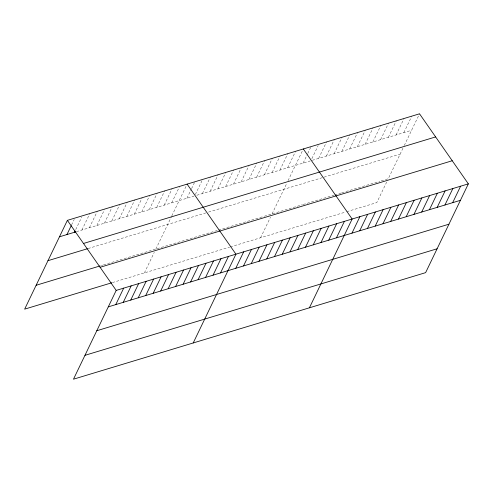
<?xml version="1.0" encoding="UTF-8"?>
<svg xmlns="http://www.w3.org/2000/svg" width="493" height="493" viewBox="0 0 493 493"><rect width="100%" height="100%" fill="white"/><g stroke="black" fill="none" stroke-linecap="round" stroke-linejoin="round"><path stroke-width="0.37" stroke-dasharray="2.46 1.85" d="M71.565 224.944L74.203 219.459M75.743 229.541L81.69 217.191M81.906 230.021L89.831 213.555M89.393 227.754L97.312 211.294M96.874 225.492L104.467 209.716M104.356 223.23L112.281 206.764M111.843 220.963L119.762 204.503M119.324 218.701L127.243 202.235M126.806 216.433L134.731 199.973M134.287 214.172L142.212 197.711M141.774 211.91L149.693 195.444M149.256 209.642L157.181 193.182M156.737 207.38L164.662 190.914M164.218 205.119L172.143 188.653M171.706 202.851L179.625 186.391M144.381 272.912L154.272 252.361M155.868 249.045L171.527 216.501M171.847 215.835L187.112 184.123M186.933 198.241L191.229 189.324M191.555 188.64L194.858 181.781M195.339 194.525L201.945 180.808M202.426 193.558L210.351 177.092M210.178 191.21L218.097 174.75M217.924 188.868L225.843 172.408M225.671 186.527L233.596 170.06M233.417 184.179L241.342 167.719M241.163 181.837L249.088 165.371M248.91 179.495L256.835 163.029M256.656 177.147L264.581 160.687M264.408 174.805L272.327 158.339M272.154 172.458L280.073 155.998M279.901 170.116L287.826 153.656M287.647 167.774L295.572 151.308M260.587 237.755L270.478 217.203M272.074 213.888L286.778 183.328M288.054 180.678L303.318 148.966M303.14 163.084L307.435 154.167M307.761 153.483L311.065 146.624M311.878 158.684L318.151 145.651M318.638 158.395L326.557 141.935M326.384 156.053L334.303 139.593M334.131 153.711L342.056 137.245M341.877 151.363L349.802 134.903M349.623 149.022L357.548 132.555M357.37 146.68L365.295 130.214M365.116 144.332L373.041 127.872M372.868 141.99L380.787 125.524M380.614 139.642L388.533 123.182M388.361 137.3L396.286 120.84M396.107 134.959L404.032 118.493M403.853 132.611L411.778 116.151M386.685 182.046L376.794 202.598L346.511 211.762M402.984 148.171L388.281 178.731L380.534 181.073M404.26 145.521L419.525 113.809M76.464 231.667L193.977 196.115M196.793 195.259L310.183 160.952M312.297 160.317L411.6 130.269M88.105 248.54L205.729 212.951M208.551 212.095L400.113 154.136M101.441 265.511L102.803 265.098M103.487 264.895L217.844 230.293M218.547 230.083L263.619 216.445M264.328 216.23L302.357 204.724M303.059 204.515L334.051 195.136M334.753 194.926L341.094 193.003M341.797 192.794L379.826 181.288M112.404 282.588L229.596 247.135M230.299 246.919L345.803 211.972"/><path stroke-width="0.74" d="M468.35 183.858L116.206 290.402L73.475 379.191L425.619 272.647L468.35 183.858L419.525 113.809L67.381 220.353L24.65 309.142L111.726 282.797M66.943 234.551L71.232 225.634M74.425 232.283L75.084 230.915M115.769 304.6L123.688 288.14M123.25 302.338L131.175 285.872M130.731 300.071L138.656 283.611M138.219 297.809L146.138 281.349M145.7 295.547L153.625 279.081M153.181 293.28L161.106 276.82M160.663 291.018L168.588 274.558M168.15 288.756L176.069 272.29M175.631 286.488L183.556 270.028M183.113 284.227L191.037 267.761M190.6 281.959L198.519 265.499M198.081 279.697L206.006 263.237M205.563 277.436L213.487 260.97M213.044 275.168L220.969 258.708M220.531 272.906L228.45 256.44M193.207 342.968L235.937 254.178L187.112 184.123M235.759 268.297L243.684 251.837M243.505 265.955L251.43 249.489M251.251 263.607L259.176 247.147M259.004 261.265L266.923 244.805M266.75 258.924L274.669 242.457M274.496 256.576L282.421 240.116M282.243 254.234L290.167 237.774M289.989 251.892L297.914 235.426M297.735 249.544L305.66 233.084M305.481 247.203L313.406 230.736M313.234 244.861L321.153 228.395M320.98 242.513L328.899 226.053M328.726 240.171L336.651 223.705M336.472 237.823L344.397 221.363M309.413 307.811L352.144 219.021L303.318 148.966M351.965 233.14L359.89 216.673M359.711 230.792L367.636 214.332M367.464 228.45L375.383 211.99M375.21 226.108L383.129 209.642M382.956 223.76L390.881 207.3M390.702 221.419L398.627 204.959M398.449 219.077L406.374 202.611M406.195 216.729L414.12 200.269M413.941 214.387L421.866 197.921M421.694 212.045L429.613 195.579M429.44 209.698L437.359 193.238M437.186 207.356L445.111 190.89M444.932 205.008L452.857 188.548M452.679 202.666L460.604 186.206M59.462 236.813L75.786 231.87M83.496 243.468L435.639 136.925M47.969 260.68L87.427 248.743M36.137 285.274L100.085 265.924M100.097 267.286L452.235 160.743M108.287 306.868L460.425 200.324M96.794 330.735L448.938 224.192M84.962 355.324L437.106 248.78M67.381 220.353L116.206 290.402"/></g></svg>
